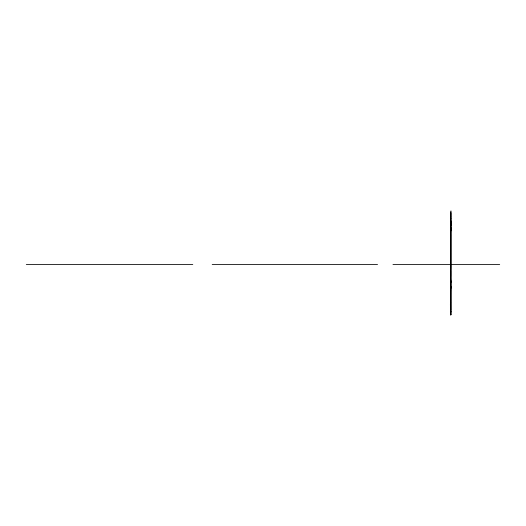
<?xml version="1.0" encoding="UTF-8"?>
<svg xmlns="http://www.w3.org/2000/svg" width="526" height="526" viewBox="0 0 526 526"><rect width="100%" height="100%" fill="white"/><g stroke="black" fill="none" stroke-linecap="round" stroke-linejoin="round"><path stroke-width="0.79" d="M450.473 301.812L450.414 297.663M450.532 226.469L450.572 233.419M450.854 310.32L450.854 277.36M450.854 282.791L450.913 280.739M450.894 312.089C450.966 308.151 450.966 317.921 450.894 314.002M450.48 300.839L450.572 301.451M450.854 211.781L450.887 312.628M450.637 216.89L450.677 213.227L450.808 310.984M450.867 218.823L450.966 221.479M450.973 220.953L450.966 222.57M450.946 222.998L450.867 230.158M450.637 265.656L450.493 282.653M450.854 276.689L450.94 227.173M450.637 283.343L450.637 291.542M450.9 288.314L450.854 286.275M450.946 210.887L450.966 218.809M450.637 292.456L450.519 300.037L450.519 296.348L450.572 297.874M26.3 264.493L192.792 264.493M212.188 264.493L377.55 264.493M392.961 264.493L499.7 264.493M450.48 294.126L450.394 292.252L450.473 306.783M450.578 301.608L450.637 302.844M450.368 304.6L450.394 305.205M450.48 306.96L450.526 307.96M450.572 308.894L450.473 302.91M450.578 309.045L450.624 310.077M450.637 226.265L450.486 223.524L450.526 227.613M450.532 226.693L450.572 228.245M450.637 230.796L450.585 228.744L450.624 235.523M450.532 227.311L450.572 228.928M450.591 229.961L450.637 231.756M450.907 223.78L450.92 222.577L450.854 224.885L450.894 223.3M450.973 221.998L450.94 226.022M450.894 313.483L450.631 315.041L450.585 296.966M450.644 213.234L450.637 214.194M450.637 216.081L450.637 227.442M450.644 228.304L450.644 233.472M450.644 234.372L450.644 269.443M450.644 270.883L450.637 277.662M450.637 279.168L450.644 286.631M450.644 288.327L450.572 296.006M450.486 213.254L450.486 215.154M450.486 216.061L450.486 216.909M450.532 300.721L450.526 301.983M450.907 228.573L450.894 230.875L450.854 228.58"/></g></svg>
